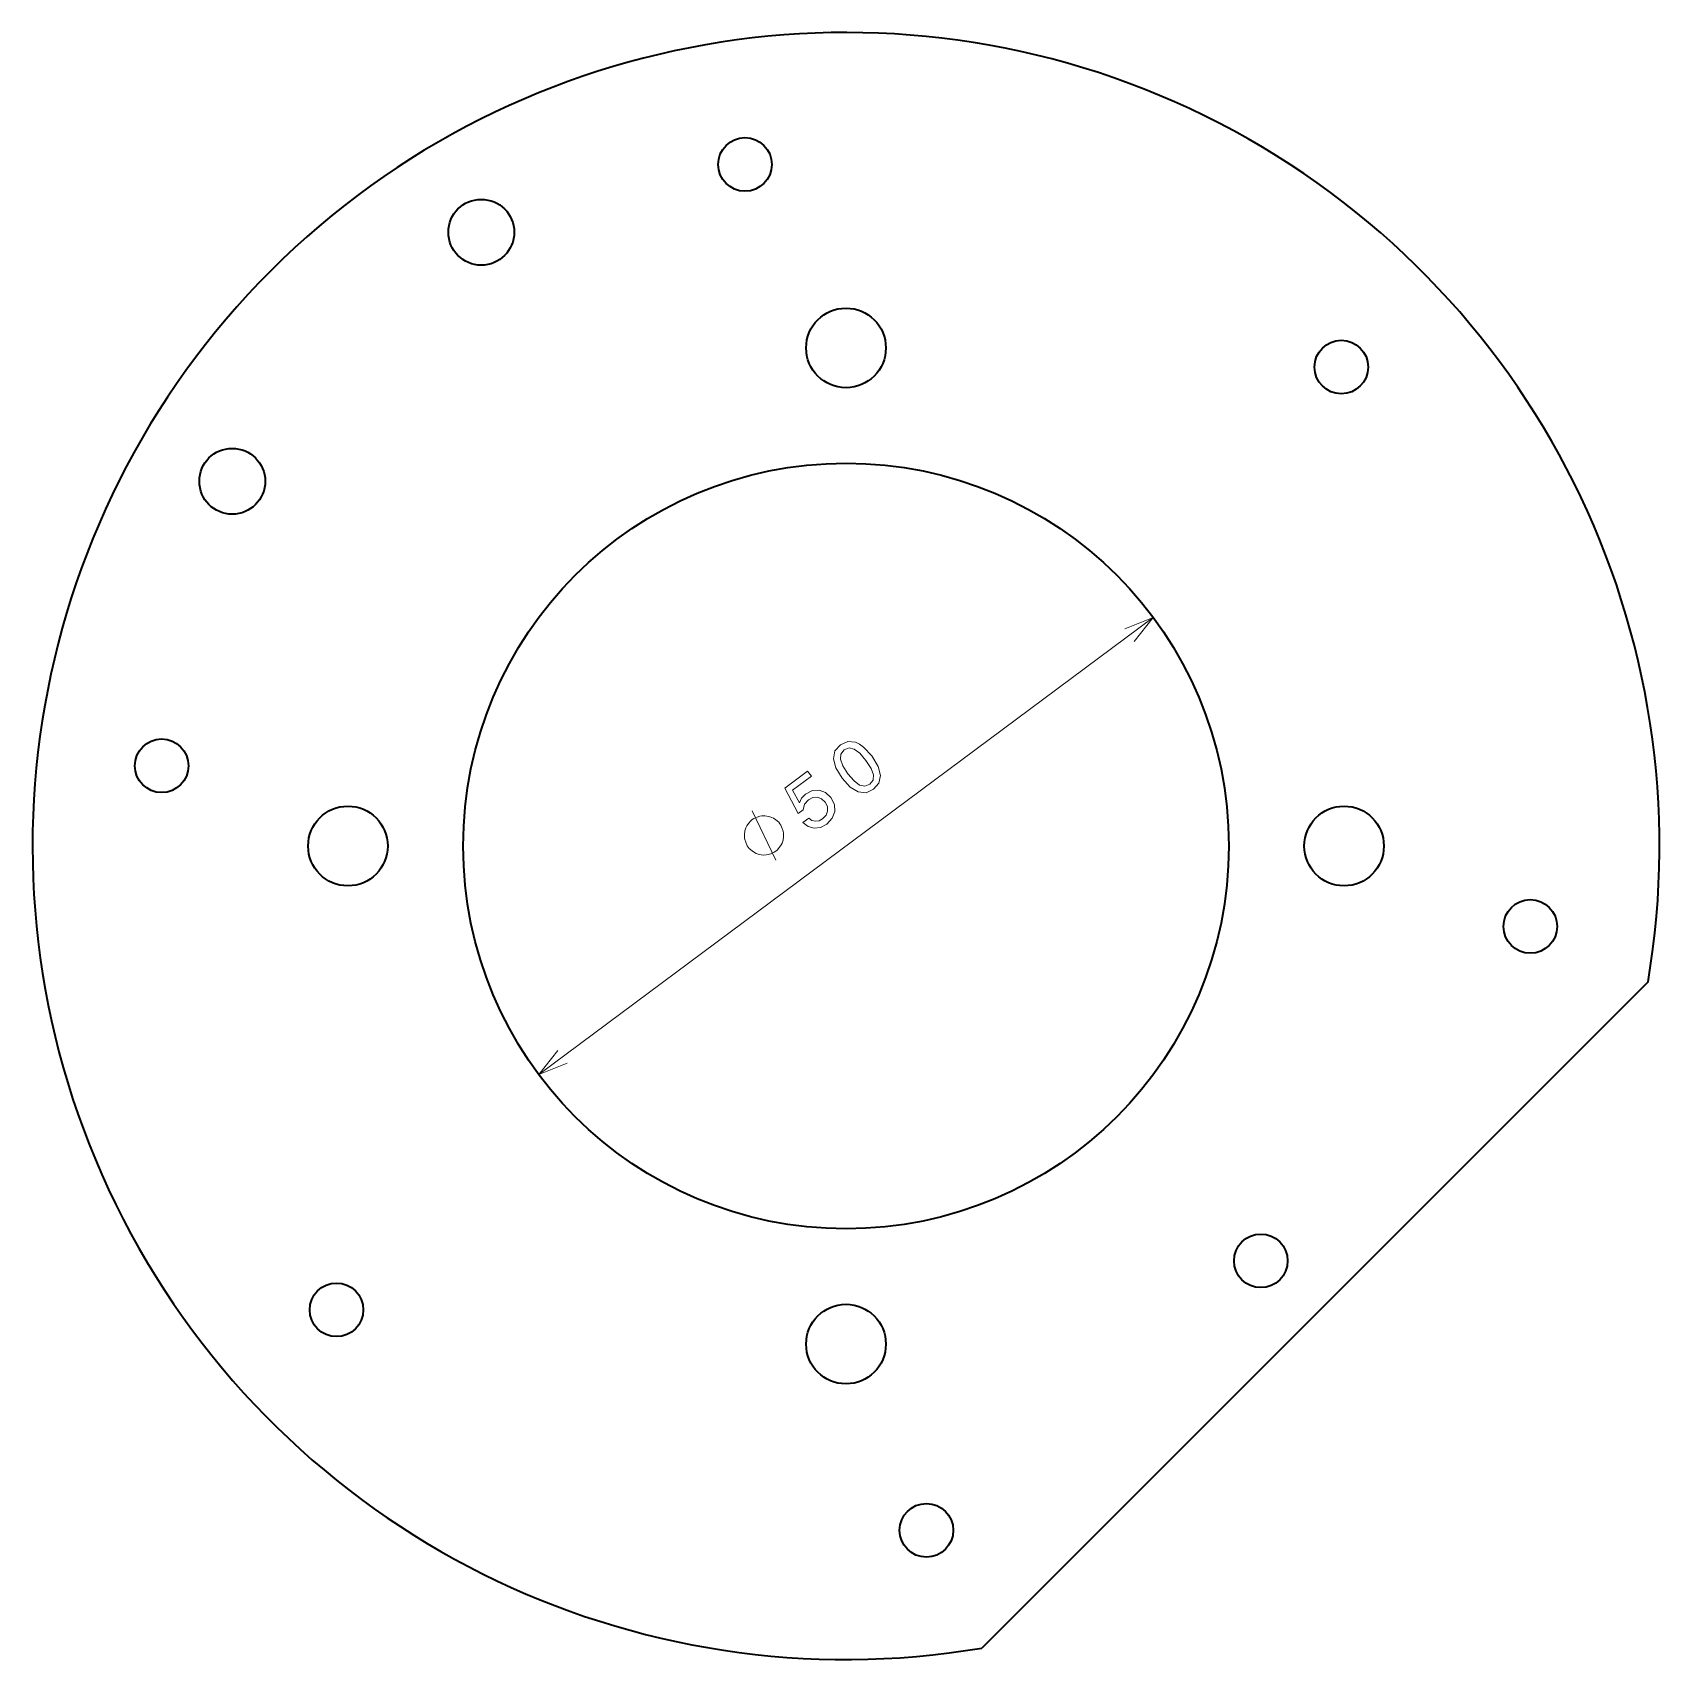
# Model space of a CAD drawing. Extents: x 49 to 155, y 84 to 191.
import ezdxf

# ---------------------------------------------------------------- set-up
doc = ezdxf.new("R2010")
doc.units = 0

msp = doc.modelspace()

# ---------------------------------------------------------------- linework, layer by layer
at = {"color": 7, "lineweight": 13}
msp.add_line((82.282608, 122.583961), (122.403656, 152.421875), dxfattribs=at)
at = {"color": 7, "lineweight": 35}
msp.add_line((154.722992, 128.62439), (111.221649, 85.123055), dxfattribs=at)
at = {"color": 7, "lineweight": 13}
for points in [[(121.162407, 150.853653), (122.403656, 152.421875), (120.544594, 151.684387)], [(97.750542, 136.57988), (96.223579, 139.806076)], [(83.523857, 124.152168), (82.282608, 122.583961), (84.14167, 123.321442)]]:
    msp.add_lwpolyline(points, dxfattribs=at)
for points in [[(102.084007, 141.933273), (102.61721, 141.343079), (103.144485, 141.031281), (103.652649, 140.981827), (104.139725, 141.205795), (104.490334, 141.604813), (104.589188, 142.105713), (104.438271, 142.697388), (104.03051, 143.38089), (103.496269, 143.964035), (103.232788, 144.157761), (102.970032, 144.282883), (102.461868, 144.332352), (101.97583, 144.115433), (101.624184, 143.709366), (101.528336, 143.204407), (101.675209, 142.609726)], [(102.472496, 142.222198), (102.140709, 142.735931), (101.980049, 143.163254), (102.008667, 143.505066), (102.225624, 143.779556), (102.54689, 143.905334), (102.882484, 143.834381), (103.245483, 143.557556), (103.642021, 143.091965), (103.976814, 142.574188), (104.137482, 142.146881), (104.108864, 141.805054), (103.892937, 141.537628), (103.570641, 141.404785), (103.235046, 141.475739), (102.87204, 141.752563)], [(99.533325, 139.04332), (99.869141, 138.777695), (100.260048, 138.666168), (100.671799, 138.720978), (101.089249, 138.937164), (101.443802, 139.31398), (101.616028, 139.750031), (101.583626, 140.216156), (101.35955, 140.678009), (101.010864, 141.003204), (100.596924, 141.15416), (100.151962, 141.118637), (99.70826, 140.895508), (99.440865, 140.621231), (99.305466, 140.313126), (98.855988, 141.154144), (100.086212, 142.069061), (99.839424, 142.400894), (98.338066, 141.284332), (99.223015, 139.629593), (99.546761, 139.870361), (99.640022, 140.235107), (99.888321, 140.526611), (100.180428, 140.674713), (100.475021, 140.692688), (100.747948, 140.587692), (100.982063, 140.365845), (101.127151, 140.077805), (101.145126, 139.783203), (101.040131, 139.510284), (100.818283, 139.276154), (100.582741, 139.144974), (100.347603, 139.114655), (100.117851, 139.170059), (99.909683, 139.323212)], [(98.016838, 138.958817), (97.947212, 139.052429), (97.761162, 139.204849), (97.609924, 139.310471), (97.493492, 139.369278), (97.295441, 139.440079), (97.050591, 139.476059), (96.840538, 139.46524), (96.712112, 139.442429), (96.53688, 139.384811), (96.314835, 139.292374), (96.221222, 139.222748), (96.127609, 139.153137), (95.975189, 138.967072), (95.869576, 138.815842), (95.810768, 138.699402), (95.739967, 138.501358), (95.703972, 138.2565), (95.71479, 138.046463), (95.737602, 137.91803), (95.795227, 137.742798), (95.887665, 137.520752), (95.957291, 137.427139), (96.026909, 137.333527), (96.212959, 137.181107), (96.364204, 137.075485), (96.480629, 137.016678), (96.67868, 136.945877), (96.923538, 136.909897), (97.133583, 136.920715), (97.262009, 136.943527), (97.437241, 137.001144), (97.659286, 137.093582), (97.752899, 137.163208), (97.846519, 137.232819), (97.99894, 137.418884), (98.104553, 137.570114), (98.163353, 137.686554), (98.234154, 137.884598), (98.270149, 138.129456), (98.259331, 138.339493), (98.236519, 138.467926), (98.178894, 138.643158), (98.086456, 138.865204)]]:
    msp.add_lwpolyline(points, close=True, dxfattribs=at)
at = {"color": 7, "lineweight": 35}
for centre, radius in [((95.746086, 182.016724), 1.75), ((78.523125, 177.58638), 2.15), ((102.343132, 170.029907), 2.6), ((134.692596, 168.784088), 1.75), ((62.259666, 161.322922), 2.15), ((102.343132, 137.502914), 25), ((57.649204, 142.742462), 1.75), ((69.816132, 137.502914), 2.6), ((134.870132, 137.502914), 2.6), ((147.035568, 132.250671), 1.75), ((129.436783, 110.409256), 1.75), ((69.065994, 107.210472), 1.75), ((102.343132, 104.975914), 2.6), ((107.595367, 92.810478), 1.75)]:
    msp.add_circle(centre, radius, dxfattribs=at)
msp.add_arc((102.343132, 137.502914), 53.127, 350.379659, 279.620339, dxfattribs=at)

doc.saveas('drawing.dxf')
